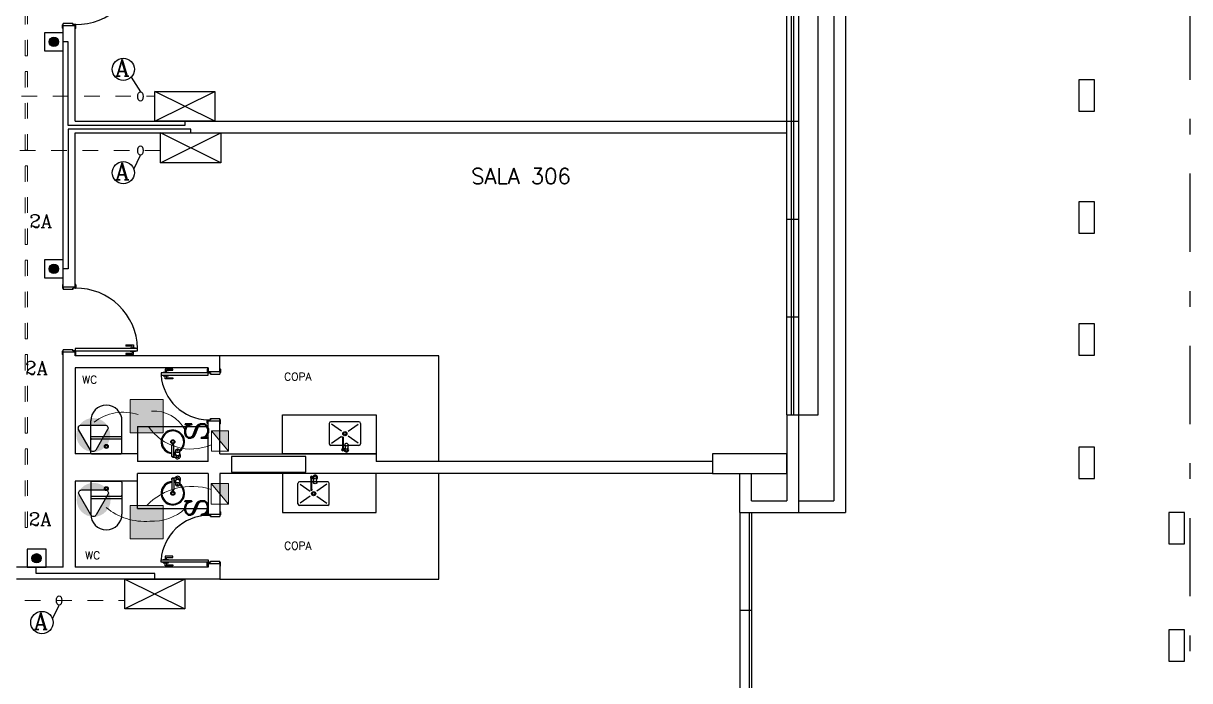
# Model space of a CAD drawing. Extents: x 544 to 914, y -40 to 56.
# Drawn here: x 557.14 to 564.59, y -7.7 to -3.5 of the extents above; entities that cross this region are included whole.
import ezdxf

# ---------------------------------------------------------------- set-up
doc = ezdxf.new("R2010")
doc.units = 0
doc.header["$LTSCALE"] = 0.5
doc.header["$MEASUREMENT"] = 0
for name, pattern in [('CONTINU', [0]), ('DASHDOT', [1, 0.5, -0.25, 0, -0.25]), ('DASHDOT2', [0.5, 0.25, -0.125, 0, -0.125]), ('HIDDEN', [0.375, 0.25, -0.125])]:
    doc.linetypes.add(name, pattern=pattern)
doc.layers.get('0').update_dxf_attribs({"linetype": 'CONTINUOUS'})
for name, color, linetype in [('2', 1, 'CONTINUOUS'), ('A-01', 1, 'CONTINUOUS'), ('A-03', 3, 'CONTINUOUS'), ('A-05', 5, 'CONTINUOUS'), ('COZINHA', 2, 'CONTINUOUS'), ('INTERRUPTOR', 3, 'CONTINUOUS'), ('JANELA', 1, 'CONTINUOUS'), ('PORTA', 2, 'CONTINUOUS'), ('Proj', 1, 'HIDDEN'), ('REDE-ESTRUTURADA', 3, 'CONTINUOUS'), ('SAN', 2, 'CONTINUOUS'), ('SETAS', 1, 'CONTINUOUS'), ('SIMBOLOS', 2, 'CONTINUOUS'), ('TEXTO', 7, 'CONTINUOUS'), ('TEXTO - TOMADAS', 250, 'CONTINUOUS'), ('TOMADAS', 3, 'CONTINUOUS'), ('TUBULACAO', 5, 'CONTINUOUS'), ('Título', 3, 'CONTINUOUS')]:
    doc.layers.add(name, color=color, linetype=linetype)
doc.layers.add('Luminotécnico', color=142, linetype='CONTINUOUS', lineweight=0)
doc.styles.add('ROMANC', font='romanc.shx')
doc.styles.add('T20', font='simplex.shx', dxfattribs={"height": 0.1})

# ---------------------------------------------------------------- blocks, each defined once
blk = doc.blocks.new('A')
at = {"layer": 'TOMADAS'}
blk.add_hatch(color=256, dxfattribs=at).paths.add_polyline_path([(1807.0593, -85.114, 1), (1806.9999, -85.114, 1)])
blk.add_lwpolyline([(1806.9719, -85.1745), (1807.0873, -85.1745), (1807.0873, -85.0534), (1806.9719, -85.0534)], close=True, dxfattribs=at)
blk.add_circle((1807.0296, -85.114), 0.0297, dxfattribs=at)
blk = doc.blocks.new('T')
at = {"layer": 'TOMADAS'}
for p, q in [((-55.6492, 372.2054), (-55.6492, 372.0316)), ((-55.465, 372.138), (-55.6155, 372.2249)), ((-55.6155, 372.0122), (-55.465, 372.0991))]:
    blk.add_line(p, q, dxfattribs=at)
for centre, start, end in [((-55.6267, 372.2054), 60, 180), ((-55.4762, 372.1185), 300, 60), ((-55.6267, 372.0316), 180, 300)]:
    blk.add_arc(centre, 0.0225, start, end, dxfattribs=at)

msp = doc.modelspace()

# ---------------------------------------------------------------- hatches: boundary and pattern name
at = {"layer": 'Luminotécnico'}
for points in [[(557.818, -5.9036), (557.818, -6.1156), (558.03, -6.1156), (558.03, -5.9036)], [(558.4475, -6.2345), (558.4475, -6.103), (558.3374, -6.103)], [(558.4462, -6.5715), (558.4462, -6.44), (558.3361, -6.44)], [(557.818, -6.5817), (557.818, -6.7937), (558.03, -6.7937), (558.03, -6.5817)]]:
    msp.add_hatch(color=3, dxfattribs=at).paths.add_polyline_path(points)
at = {"layer": 'Luminotécnico', "linetype": 'CONTINU'}
h = msp.add_hatch(color=3, dxfattribs=at)
h.paths.add_polyline_path([(557.4742, -6.1303, 1), (557.6908, -6.1303, 1)])
h.paths.add_polyline_path([(557.6572, -6.0667, -0.57735), (557.6741, -6.096), (557.5985, -6.2269, -0.57735), (557.5647, -6.2269), (557.4891, -6.096, -0.57735), (557.506, -6.0667)], flags=16)
h = msp.add_hatch(color=3, dxfattribs=at)
h.paths.add_polyline_path([(557.4766, -6.5448, 1), (557.6932, -6.5448, 1)])
h.paths.add_polyline_path([(557.6596, -6.4812, -0.57735), (557.6765, -6.5105), (557.6009, -6.6414, -0.57735), (557.5671, -6.6414), (557.4915, -6.5105, -0.57735), (557.5084, -6.4812)], flags=16)
at = {"layer": 'TOMADAS'}
msp.add_hatch(color=256, dxfattribs=at).paths.add_polyline_path([(557.2199, -6.8884, 1), (557.2199, -6.9477, 1)])
msp.add_hatch(color=256, dxfattribs=at).paths.add_polyline_path([(557.2199, -6.8884, 1), (557.2199, -6.9477, 1)])

# ---------------------------------------------------------------- linework, layer by layer
at = {"layer": '2', "color": 6}
for points in [[(563.8836, -4.0608), (563.9836, -4.0608), (563.9836, -3.8608), (563.8836, -3.8608), (563.8836, -4.0608)], [(563.8836, -4.8408), (563.9836, -4.8408), (563.9836, -4.6408), (563.8836, -4.6408), (563.8836, -4.8408)], [(563.8836, -5.6208), (563.9836, -5.6208), (563.9836, -5.4208), (563.8836, -5.4208), (563.8836, -5.6208)], [(561.5411, -6.3758), (562.0161, -6.3758), (562.0161, -6.2508), (561.5411, -6.2508), (561.5411, -6.3758)], [(563.8836, -6.4083), (563.9836, -6.4083), (563.9836, -6.2083), (563.8836, -6.2083), (563.8836, -6.4083)], [(558.4661, -6.3683), (558.9411, -6.3683), (558.9411, -6.2683), (558.4661, -6.2683), (558.4661, -6.3683)], [(564.4586, -6.8258), (564.5586, -6.8258), (564.5586, -6.6258), (564.4586, -6.6258), (564.4586, -6.8258)], [(564.4586, -7.5758), (564.5586, -7.5758), (564.5586, -7.3758), (564.4586, -7.3758), (564.4586, -7.5758)]]:
    msp.add_lwpolyline(points, dxfattribs=at)
at = {"layer": 'A-01', "color": 9}
for p, q in [((562.2161, -6.0008), (562.2161, 15.0742)), ((559.7911, -5.6258), (558.3911, -5.6258)), ((559.7911, -6.3008), (559.7911, -5.6258)), ((562.0911, -6.0008), (562.2161, -6.0008)), ((559.7911, -7.0508), (559.7911, -6.3758)), ((561.7161, -6.6258), (561.7161, -8.5508)), ((558.3911, -7.0508), (559.7911, -7.0508))]:
    msp.add_line(p, q, dxfattribs=at)
at = {"layer": 'A-03', "color": 9}
for p, q in [((562.3161, 15.0742), (562.3161, -6.5508)), ((562.3911, 15.0742), (562.3911, -6.6258)), ((562.0161, -4.1258), (562.0911, -4.1258)), ((562.0161, -4.7508), (562.0911, -4.7508)), ((562.0161, -5.3758), (562.0911, -5.3758)), ((562.0911, -6.5508), (562.3161, -6.5508)), ((561.7761, -6.6258), (561.7761, -8.6108)), ((561.7911, -6.6258), (561.7911, -8.6258)), ((562.0911, -6.6258), (562.3911, -6.6258)), ((561.7911, -7.2508), (561.7161, -7.2508))]:
    msp.add_line(p, q, dxfattribs=at)
at = {"layer": 'A-05', "color": 4}
for p, q in [((557.4661, -3.5158), (557.3911, -3.5158)), ((557.3911, -5.1858), (557.3911, -3.5158)), ((557.4661, -4.1258), (557.4661, -3.5158)), ((557.4661, -4.1258), (562.0161, -4.1258)), ((557.4661, -5.1858), (557.4661, -4.2008)), ((557.4661, -4.2008), (562.0161, -4.2008)), ((557.4661, -5.1858), (557.3911, -5.1858)), ((557.4661, -5.6008), (557.3911, -5.6008)), ((557.3911, -6.9758), (557.3911, -5.6008)), ((557.4661, -5.6258), (557.4661, -5.6008)), ((558.3911, -5.6258), (557.4661, -5.6258)), ((558.3911, -5.7258), (558.3911, -5.6258)), ((558.3161, -5.7008), (557.4661, -5.7008)), ((557.4661, -5.7008), (557.4661, -6.2508)), ((558.3161, -5.7008), (558.3161, -5.7258)), ((558.3161, -5.7258), (558.3161, -5.7008)), ((558.3161, -5.7258), (558.3911, -5.7258)), ((562.0161, -6.0008), (562.0911, -6.0008)), ((562.0161, -6.0008), (562.0161, -6.5508)), ((562.0911, -6.0008), (562.0911, -6.6258)), ((558.3161, -6.0408), (558.3911, -6.0408)), ((558.3161, -6.3008), (558.3161, -6.0408)), ((558.3911, -6.2508), (558.3911, -6.0408)), ((557.8661, -6.2508), (557.4661, -6.2508)), ((557.8661, -6.2508), (557.8661, -6.3008)), ((558.3911, -6.2508), (559.3911, -6.2508)), ((559.3911, -6.2508), (559.3911, -6.3008)), ((558.3161, -6.3008), (557.8661, -6.3008)), ((561.5411, -6.3008), (559.3911, -6.3008)), ((557.8661, -6.4258), (557.8661, -6.3758)), ((558.3161, -6.3758), (557.8661, -6.3758)), ((558.3161, -6.3758), (558.3161, -6.6358)), ((558.3911, -6.3758), (558.3911, -6.6358)), ((561.5411, -6.3758), (558.3911, -6.3758)), ((561.7161, -6.6258), (561.7161, -6.3758)), ((561.7911, -6.5508), (561.7911, -6.3758)), ((557.8661, -6.4258), (557.4661, -6.4258)), ((557.4661, -6.4258), (557.4661, -6.9758)), ((561.7911, -6.5508), (562.0161, -6.5508)), ((561.7161, -6.6258), (562.0911, -6.6258)), ((558.3161, -6.6358), (558.3911, -6.6358)), ((557.3911, -6.9758), (557.0911, -6.9758)), ((558.3161, -6.9758), (557.4661, -6.9758)), ((558.3161, -6.9508), (558.3911, -6.9508)), ((558.3161, -6.9758), (558.3161, -6.9508)), ((558.3161, -6.9508), (558.3161, -6.9758)), ((558.3911, -6.9508), (558.3911, -7.0508)), ((558.3911, -7.0508), (557.0911, -7.0508))]:
    msp.add_line(p, q, dxfattribs=at)
at = {"layer": 'COZINHA', "color": 9}
for p, q in [((558.7911, -6.2508), (558.7911, -6.0008)), ((558.7911, -6.0008), (559.3911, -6.0008)), ((559.3911, -6.0008), (559.3911, -6.2508)), ((559.0911, -6.0566), (559.0911, -6.1466)), ((559.2811, -6.0466), (559.1011, -6.0466)), ((559.1698, -6.1052), (559.1061, -6.0616)), ((559.2125, -6.1052), (559.2761, -6.0616)), ((559.2911, -6.0566), (559.2911, -6.1466)), ((559.0911, -6.1466), (559.0911, -6.1866)), ((559.1061, -6.1816), (559.1698, -6.1381)), ((559.175, -6.1465), (559.175, -6.152)), ((559.175, -6.152), (559.175, -6.2248)), ((559.1801, -6.1465), (559.1801, -6.152)), ((559.1801, -6.152), (559.1801, -6.2248)), ((559.2761, -6.1816), (559.2125, -6.1381)), ((559.2911, -6.1466), (559.2911, -6.1866)), ((559.3911, -6.2508), (558.7911, -6.2508)), ((559.1754, -6.1966), (559.1011, -6.1966)), ((559.1907, -6.1966), (559.1797, -6.1966)), ((559.1943, -6.2294), (559.1834, -6.2294)), ((559.1897, -6.2209), (559.1838, -6.2209)), ((559.1903, -6.192), (559.1924, -6.2156)), ((559.2009, -6.2329), (559.2009, -6.2329)), ((559.2081, -6.2212), (559.2081, -6.2175)), ((559.2116, -6.192), (559.2094, -6.2156)), ((559.2811, -6.1966), (559.2111, -6.1966)), ((558.7911, -6.3758), (558.7911, -6.6258)), ((559.3911, -6.3758), (558.7911, -6.3758)), ((558.975, -6.4745), (558.975, -6.4017)), ((558.9801, -6.4745), (558.9801, -6.4017)), ((558.9943, -6.3972), (558.9834, -6.3972)), ((558.9897, -6.4057), (558.9838, -6.4057)), ((558.9903, -6.4346), (558.9924, -6.411)), ((559.0009, -6.3937), (559.0009, -6.3937)), ((559.0081, -6.4054), (559.0081, -6.4091)), ((559.0116, -6.4346), (559.0094, -6.411)), ((559.3911, -6.6258), (559.3911, -6.3758)), ((558.8911, -6.4799), (558.8911, -6.4399)), ((558.8911, -6.5699), (558.8911, -6.4799)), ((558.9754, -6.4299), (558.9011, -6.4299)), ((558.9061, -6.4449), (558.9698, -6.4884)), ((558.975, -6.4801), (558.975, -6.4745)), ((558.9907, -6.4299), (558.9797, -6.4299)), ((558.9801, -6.4801), (558.9801, -6.4745)), ((559.0811, -6.4299), (559.0111, -6.4299)), ((559.0761, -6.4449), (559.0125, -6.4884)), ((559.0911, -6.4799), (559.0911, -6.4399)), ((559.0911, -6.5699), (559.0911, -6.4799)), ((558.9698, -6.5214), (558.9061, -6.5649)), ((559.0125, -6.5214), (559.0761, -6.5649)), ((558.7911, -6.6258), (559.3911, -6.6258)), ((559.0811, -6.5799), (558.9011, -6.5799))]:
    msp.add_line(p, q, dxfattribs=at)
for points in [[(559.2116, -6.192), (559.2108, -6.1893), (559.2084, -6.1868), (559.2052, -6.1853), (559.2009, -6.1847), (559.1967, -6.1853), (559.1934, -6.1868), (559.191, -6.1893), (559.1903, -6.192), (559.191, -6.1946), (559.1934, -6.1971), (559.1967, -6.1986), (559.2009, -6.1992), (559.2052, -6.1986), (559.2084, -6.1971), (559.2108, -6.1946)], [(559.0116, -6.4346), (559.0108, -6.4372), (559.0084, -6.4397), (559.0052, -6.4413), (559.0009, -6.4418), (558.9967, -6.4413), (558.9934, -6.4397), (558.991, -6.4372), (558.9903, -6.4346), (558.991, -6.432), (558.9934, -6.4295), (558.9967, -6.4279), (559.0009, -6.4273), (559.0052, -6.4279), (559.0084, -6.4295), (559.0108, -6.432)]]:
    msp.add_lwpolyline(points, close=True, dxfattribs=at)
for points in [[(559.1924, -6.2156), (559.1929, -6.2169), (559.1949, -6.2183), (559.1975, -6.2191), (559.2009, -6.2195), (559.2044, -6.2191), (559.2069, -6.2183), (559.2089, -6.2169), (559.2094, -6.2156)], [(558.9924, -6.411), (558.9929, -6.4097), (558.9949, -6.4082), (558.9975, -6.4074), (559.0009, -6.4071), (559.0044, -6.4074), (559.0069, -6.4082), (559.0089, -6.4097), (559.0094, -6.411)]]:
    msp.add_lwpolyline(points, dxfattribs=at)
for centre, radius in [((559.1911, -6.1216), 0.0133), ((559.1911, -6.1216), 0.00813), ((558.9911, -6.5049), 0.0133), ((558.9911, -6.5049), 0.00813)]:
    msp.add_circle(centre, radius, dxfattribs=at)
for centre, radius, start, end in [((559.1011, -6.0566), 0.01, 90, 180), ((559.2811, -6.0566), 0.01, 0, 90), ((559.1011, -6.1866), 0.01, 180, 270), ((559.1775, -6.1465), 0.00376, 312.65589, 227.34411), ((559.1775, -6.1465), 0.00255, 359.99352, 180.00648), ((559.2811, -6.1866), 0.01, 270, 0), ((559.1775, -6.2248), 0.0074, 110.16101, 69.83899), ((559.1775, -6.2248), 0.00255, 180.00373, 359.99627), ((559.2009, -6.2248), 0.0148, 126.00126, 164.46267), ((559.2009, -6.2248), 0.0148, 197.74323, 53.82953), ((559.1897, -6.2166), 0.00425, 270, 347.17152), ((559.2009, -6.2248), 0.00804, 214.26245, 27.26327), ((558.9775, -6.4017), 0.0074, 290.16101, 249.83899), ((558.9775, -6.4017), 0.00255, 0.00373, 179.99627), ((559.0009, -6.4017), 0.0148, 195.53733, 233.99874), ((559.0009, -6.4017), 0.0148, 306.17047, 162.25677), ((558.9897, -6.4099), 0.00425, 12.82848, 90), ((559.0009, -6.4017), 0.00804, 332.73673, 145.73755), ((558.9011, -6.4399), 0.01, 90, 180), ((558.9775, -6.4801), 0.00376, 132.65589, 47.34411), ((558.9775, -6.4801), 0.00255, 179.99352, 0.00648), ((559.0811, -6.4399), 0.01, 0, 90), ((558.9011, -6.5699), 0.01, 180, 270), ((559.0811, -6.5699), 0.01, 270, 0)]:
    msp.add_arc(centre, radius, start, end, dxfattribs=at)
at = {"layer": 'JANELA', "color": 9}
for p, q in [((562.0911, 15.0742), (562.0911, -6.0008)), ((562.0161, -6.0008), (562.0161, 0.2492)), ((562.0461, -6.0008), (562.0461, 0.2492)), ((562.0611, -6.0008), (562.0611, 0.2492))]:
    msp.add_line(p, q, dxfattribs=at)
at = {"layer": 'Luminotécnico', "color": 3}
for p, q in [((558.3374, -6.103), (558.4475, -6.2345)), ((558.3361, -6.44), (558.4462, -6.5715))]:
    msp.add_line(p, q, dxfattribs=at)
at = {"layer": 'Luminotécnico', "color": 9, "linetype": 'HIDDEN', "ltscale": 0.05}
for points in [[(557.1476, -3.7084), (557.1476, -3.2062), (557.1627, -3.2062), (557.1627, -3.7084)], [(557.1476, -4.3112), (557.1476, -3.8089), (557.1627, -3.8089), (557.1627, -4.3112)], [(557.1476, -4.9139), (557.1476, -4.4116), (557.1627, -4.4116), (557.1627, -4.9139)], [(557.1476, -5.5167), (557.1476, -5.0144), (557.1627, -5.0144), (557.1627, -5.5167)], [(557.1476, -6.1194), (557.1476, -5.6171), (557.1627, -5.6171), (557.1627, -6.1194)], [(557.1476, -6.7221), (557.1476, -6.2199), (557.1627, -6.2199), (557.1627, -6.7221)]]:
    msp.add_lwpolyline(points, close=True, dxfattribs=at)
at = {"layer": 'Luminotécnico', "color": 3}
for points in [[(558.03, -6.1156), (558.03, -5.9036), (557.818, -5.9036), (557.818, -6.1156)], [(558.3374, -6.2345), (558.3374, -6.103), (558.4475, -6.103), (558.4475, -6.2345)], [(558.3361, -6.5715), (558.3361, -6.44), (558.4462, -6.44), (558.4462, -6.5715)], [(558.03, -6.7937), (558.03, -6.5817), (557.818, -6.5817), (557.818, -6.7937)]]:
    msp.add_lwpolyline(points, close=True, dxfattribs=at)
at = {"layer": 'Luminotécnico', "color": 5, "linetype": 'CONTINU'}
for centre, radius, start, end in [((557.7748, -6.2962), 0.311, 72.09605, 126.99008), ((557.9692, -6.2051), 0.2277, 27.58642, 93.68644), ((558.2062, -5.8929), 0.3271, 214.00531, 293.63946), ((558.2116, -6.8554), 0.397, 71.72415, 136.41066), ((557.9121, -6.294), 0.3887, 230.38962, 274.56505), ((557.9589, -6.3648), 0.317, 267.14477, 311.89146)]:
    msp.add_arc(centre, radius, start, end, dxfattribs=at)
at = {"layer": 'PORTA', "color": 9}
for p, q in [((557.4511, -3.5008), (557.3911, -3.5008)), ((557.3911, -3.5158), (557.3911, -3.5008)), ((557.4511, -3.5008), (557.4511, -3.5083)), ((557.4511, -3.5083), (557.4511, -3.5008)), ((557.3861, -3.5308), (557.3861, -3.5108)), ((557.3911, -3.5083), (557.3886, -3.5083)), ((557.3911, -3.5333), (557.3886, -3.5333)), ((557.3911, -3.5333), (557.3886, -3.5333)), ((557.3911, -3.5333), (557.3911, -3.5333)), ((557.3911, -3.5333), (557.3911, -3.5333)), ((557.4661, -3.5083), (557.4511, -3.5083)), ((557.4686, -3.5083), (557.4661, -3.5083)), ((557.4661, -3.5158), (557.4661, -3.5083)), ((557.4686, -3.5333), (557.4661, -3.5333)), ((557.4711, -3.5308), (557.4711, -3.5108)), ((557.3861, -5.1708), (557.3861, -5.1908)), ((557.3911, -5.1683), (557.3886, -5.1683)), ((557.3911, -5.1933), (557.3886, -5.1933)), ((557.3911, -5.1683), (557.3911, -5.1683)), ((557.3911, -5.1858), (557.3911, -5.2008)), ((557.4511, -5.2008), (557.3911, -5.2008)), ((557.4661, -5.1933), (557.4511, -5.1933)), ((557.4511, -5.2008), (557.4511, -5.1933)), ((557.4511, -5.1933), (557.4511, -5.2008)), ((557.4686, -5.1683), (557.4661, -5.1683)), ((557.4661, -5.1858), (557.4661, -5.1933)), ((557.4686, -5.1933), (557.4661, -5.1933)), ((557.4711, -5.1708), (557.4711, -5.1908)), ((557.4511, -5.5858), (557.3911, -5.5858)), ((557.3911, -5.6008), (557.3911, -5.5858)), ((557.4511, -5.5933), (557.4511, -5.5858)), ((557.4511, -5.5858), (557.4511, -5.5933)), ((557.7901, -5.5553), (557.7901, -5.5623)), ((557.7901, -5.5553), (557.8391, -5.5553)), ((557.7971, -5.5623), (557.7901, -5.5623)), ((557.7971, -5.5623), (557.7971, -5.5623)), ((557.8321, -5.5623), (557.7971, -5.5623)), ((557.8181, -5.5748), (557.8181, -5.5783)), ((557.8531, -5.5748), (557.8181, -5.5748)), ((557.8321, -5.5748), (557.8321, -5.5623)), ((557.8391, -5.5553), (557.8391, -5.5748)), ((557.8531, -5.5748), (557.8531, -5.5783)), ((557.3861, -5.6158), (557.3861, -5.5958)), ((557.3911, -5.5933), (557.3886, -5.5933)), ((557.3911, -5.6183), (557.3886, -5.6183)), ((557.3911, -5.6183), (557.3911, -5.6183)), ((557.4661, -5.5933), (557.4511, -5.5933)), ((557.4661, -5.6008), (557.4661, -5.5933)), ((557.4686, -5.6183), (557.4661, -5.6183)), ((557.4711, -5.6158), (557.4711, -5.5958)), ((557.7971, -5.6093), (557.7901, -5.6093)), ((557.7901, -5.6093), (557.7901, -5.6163)), ((557.7901, -5.6163), (557.8391, -5.6163)), ((557.8321, -5.6093), (557.7971, -5.6093)), ((557.7971, -5.6093), (557.7971, -5.6093)), ((557.8181, -5.5968), (557.8181, -5.5933)), ((557.8531, -5.5968), (557.8181, -5.5968)), ((557.8321, -5.5968), (557.8321, -5.6093)), ((557.8391, -5.6163), (557.8391, -5.5968)), ((557.8531, -5.5968), (557.8531, -5.5933)), ((558.0291, -5.7298), (558.0641, -5.7298)), ((558.0291, -5.7298), (558.0291, -5.7333)), ((558.0921, -5.7103), (558.0431, -5.7103)), ((558.0431, -5.7103), (558.0431, -5.7298)), ((558.0501, -5.7298), (558.0501, -5.7173)), ((558.0501, -5.7173), (558.0851, -5.7173)), ((558.0641, -5.7298), (558.0641, -5.7333)), ((558.0851, -5.7173), (558.0851, -5.7173)), ((558.0851, -5.7173), (558.0921, -5.7173)), ((558.0921, -5.7173), (558.0921, -5.7103)), ((558.3111, -5.7108), (558.3111, -5.7308)), ((558.3136, -5.7083), (558.3161, -5.7083)), ((558.3161, -5.7258), (558.3161, -5.7333)), ((558.3161, -5.7333), (558.3311, -5.7333)), ((558.3311, -5.7333), (558.3311, -5.7408)), ((558.3311, -5.7408), (558.3311, -5.7333)), ((558.3311, -5.7408), (558.3911, -5.7408)), ((558.3911, -5.7083), (558.3936, -5.7083)), ((558.3911, -5.7083), (558.3911, -5.7083)), ((558.3911, -5.7258), (558.3911, -5.7408)), ((558.3911, -5.7333), (558.3936, -5.7333)), ((558.3961, -5.7108), (558.3961, -5.7308)), ((558.0291, -5.7518), (558.0291, -5.7483)), ((558.0291, -5.7518), (558.0641, -5.7518)), ((558.0431, -5.7713), (558.0431, -5.7518)), ((558.0921, -5.7713), (558.0431, -5.7713)), ((558.0501, -5.7518), (558.0501, -5.7643)), ((558.0501, -5.7643), (558.0851, -5.7643)), ((558.0641, -5.7518), (558.0641, -5.7483)), ((558.0851, -5.7643), (558.0921, -5.7643)), ((558.0851, -5.7643), (558.0851, -5.7643)), ((558.0921, -5.7643), (558.0921, -5.7713)), ((558.3111, -6.0558), (558.3111, -6.0358)), ((558.3136, -6.0333), (558.3161, -6.0333)), ((558.3161, -6.0333), (558.3311, -6.0333)), ((558.3161, -6.0408), (558.3161, -6.0333)), ((558.3311, -6.0258), (558.3911, -6.0258)), ((558.3311, -6.0258), (558.3311, -6.0333)), ((558.3311, -6.0333), (558.3311, -6.0258)), ((558.3911, -6.0408), (558.3911, -6.0258)), ((558.3911, -6.0333), (558.3936, -6.0333)), ((558.3961, -6.0558), (558.3961, -6.0358)), ((558.3136, -6.0583), (558.3161, -6.0583)), ((558.3911, -6.0583), (558.3911, -6.0583)), ((558.3911, -6.0583), (558.3936, -6.0583)), ((558.3111, -6.6208), (558.3111, -6.6408)), ((558.3136, -6.6183), (558.3161, -6.6183)), ((558.3911, -6.6183), (558.3911, -6.6183)), ((558.3911, -6.6183), (558.3936, -6.6183)), ((558.3961, -6.6208), (558.3961, -6.6408)), ((558.3136, -6.6433), (558.3161, -6.6433)), ((558.3161, -6.6358), (558.3161, -6.6433)), ((558.3161, -6.6433), (558.3311, -6.6433)), ((558.3311, -6.6508), (558.3311, -6.6433)), ((558.3311, -6.6433), (558.3311, -6.6508)), ((558.3311, -6.6508), (558.3911, -6.6508)), ((558.3911, -6.6358), (558.3911, -6.6508)), ((558.3911, -6.6433), (558.3936, -6.6433)), ((558.0291, -6.9248), (558.0291, -6.9283)), ((558.0291, -6.9248), (558.0641, -6.9248)), ((558.0431, -6.9053), (558.0431, -6.9248)), ((558.0921, -6.9053), (558.0431, -6.9053)), ((558.0501, -6.9123), (558.0851, -6.9123)), ((558.0501, -6.9248), (558.0501, -6.9123)), ((558.0641, -6.9248), (558.0641, -6.9283)), ((558.0851, -6.9123), (558.0921, -6.9123)), ((558.0851, -6.9123), (558.0851, -6.9123)), ((558.0921, -6.9123), (558.0921, -6.9053)), ((558.0291, -6.9468), (558.0291, -6.9433)), ((558.0291, -6.9468), (558.0641, -6.9468)), ((558.0431, -6.9663), (558.0431, -6.9468)), ((558.0921, -6.9663), (558.0431, -6.9663)), ((558.0501, -6.9468), (558.0501, -6.9593)), ((558.0501, -6.9593), (558.0851, -6.9593)), ((558.0641, -6.9468), (558.0641, -6.9433)), ((558.0851, -6.9593), (558.0851, -6.9593)), ((558.0851, -6.9593), (558.0921, -6.9593)), ((558.0921, -6.9593), (558.0921, -6.9663)), ((558.3111, -6.9658), (558.3111, -6.9458)), ((558.3136, -6.9683), (558.3161, -6.9683)), ((558.3161, -6.9508), (558.3161, -6.9433)), ((558.3161, -6.9433), (558.3311, -6.9433)), ((558.3311, -6.9358), (558.3911, -6.9358)), ((558.3311, -6.9433), (558.3311, -6.9358)), ((558.3311, -6.9358), (558.3311, -6.9433)), ((558.3911, -6.9508), (558.3911, -6.9358)), ((558.3911, -6.9433), (558.3936, -6.9433)), ((558.3911, -6.9683), (558.3936, -6.9683)), ((558.3911, -6.9683), (558.3911, -6.9683)), ((558.3961, -6.9658), (558.3961, -6.9458))]:
    msp.add_line(p, q, dxfattribs=at)
for points in [[(557.4661, -5.5933), (557.8661, -5.5933), (557.8661, -5.5783), (557.4661, -5.5783)], [(558.3161, -5.7333), (558.0161, -5.7333), (558.0161, -5.7483), (558.3161, -5.7483)], [(558.3161, -6.9433), (558.0161, -6.9433), (558.0161, -6.9283), (558.3161, -6.9283)]]:
    msp.add_lwpolyline(points, close=True, dxfattribs=at)
for centre, radius, start, end in [((557.4736, -3.1158), 0.3926, 268.90531, 358.90531), ((557.3886, -3.5108), 0.0025, 90, 180), ((557.3886, -3.5308), 0.0025, 180, 270), ((557.4686, -3.5108), 0.0025, 0, 90), ((557.4686, -3.5308), 0.0025, 270, 0), ((557.3886, -5.1708), 0.0025, 90, 180), ((557.3886, -5.1908), 0.0025, 180, 270), ((557.4736, -5.5858), 0.3926, 1.09469, 91.09469), ((557.4686, -5.1708), 0.0025, 0, 90), ((557.4686, -5.1908), 0.0025, 270, 0), ((557.3886, -5.5958), 0.0025, 90, 180), ((557.3886, -5.6158), 0.0025, 180, 270), ((557.4686, -5.5958), 0.0025, 0, 90), ((557.4686, -5.6158), 0.0025, 270, 0), ((558.3136, -5.7108), 0.0025, 90, 180), ((558.3136, -5.7308), 0.0025, 180, 270), ((558.3936, -5.7108), 0.0025, 0, 90), ((558.3936, -5.7308), 0.0025, 270, 0), ((558.3237, -5.7249), 0.3085, 184.34604, 268.59156), ((558.3136, -6.0358), 0.0025, 90, 180), ((558.3936, -6.0358), 0.0025, 0, 90), ((558.3136, -6.0558), 0.0025, 180, 270), ((558.3936, -6.0558), 0.0025, 270, 0), ((558.3136, -6.6208), 0.0025, 90, 180), ((558.3936, -6.6208), 0.0025, 0, 90), ((558.3237, -6.9517), 0.3085, 91.40844, 175.65396), ((558.3136, -6.6408), 0.0025, 180, 270), ((558.3936, -6.6408), 0.0025, 270, 0), ((558.3136, -6.9458), 0.0025, 90, 180), ((558.3136, -6.9658), 0.0025, 180, 270), ((558.3936, -6.9458), 0.0025, 0, 90), ((558.3936, -6.9658), 0.0025, 270, 0)]:
    msp.add_arc(centre, radius, start, end, dxfattribs=at)
at = {"layer": 'REDE-ESTRUTURADA'}
for p, q in [((558.3604, -4.1258), (557.976, -3.9357)), ((557.9761, -4.1258), (558.3604, -3.9356)), ((558.3975, -4.3908), (558.0131, -4.2008)), ((558.0132, -4.3908), (558.3975, -4.2006)), ((558.1676, -7.0508), (557.7833, -7.241)), ((557.7833, -7.0508), (558.1677, -7.2408))]:
    msp.add_line(p, q, dxfattribs=at)
for points in [[(558.3604, -3.9356), (558.3604, -4.1258), (557.9761, -4.1258), (557.9761, -3.9356)], [(558.3975, -4.2006), (558.3975, -4.3908), (558.0132, -4.3908), (558.0132, -4.2006)], [(557.7833, -7.241), (557.7833, -7.0508), (558.1676, -7.0508), (558.1676, -7.241)]]:
    msp.add_lwpolyline(points, close=True, dxfattribs=at)
at = {"layer": 'SAN', "color": 9}
for p, q in [((557.5661, -6.2458), (557.5661, -6.0408)), ((557.7661, -6.2458), (557.7661, -6.0408)), ((557.8661, -6.0758), (557.8661, -6.2508)), ((557.8661, -6.0758), (558.3161, -6.0758)), ((557.5661, -6.1395), (557.7661, -6.1395)), ((557.5711, -6.1558), (557.7611, -6.1558)), ((557.5711, -6.2508), (557.7611, -6.2508)), ((558.0856, -6.2631), (558.0856, -6.1964)), ((558.0967, -6.2631), (558.0967, -6.1964)), ((558.0967, -6.2568), (558.1095, -6.2568)), ((558.1078, -6.2522), (558.1078, -6.2313)), ((558.112, -6.2631), (558.112, -6.2592)), ((558.1314, -6.2631), (558.1314, -6.2592)), ((558.1356, -6.2522), (558.1356, -6.2313)), ((558.0911, -6.2714), (558.1153, -6.2714)), ((558.0911, -6.4051), (558.1153, -6.4051)), ((557.5661, -6.4308), (557.5661, -6.6358)), ((557.5711, -6.4258), (557.7611, -6.4258)), ((557.7661, -6.4308), (557.7661, -6.6358)), ((557.8661, -6.6008), (557.8661, -6.4258)), ((558.0856, -6.4135), (558.0856, -6.4801)), ((558.0967, -6.4135), (558.0967, -6.4801)), ((558.0967, -6.4198), (558.1095, -6.4198)), ((558.1078, -6.4244), (558.1078, -6.4453)), ((558.112, -6.4135), (558.112, -6.4174)), ((558.1314, -6.4135), (558.1314, -6.4174)), ((558.1356, -6.4244), (558.1356, -6.4453)), ((557.5661, -6.5371), (557.7661, -6.5371)), ((557.5711, -6.5208), (557.7611, -6.5208)), ((557.8661, -6.6008), (558.3161, -6.6008))]:
    msp.add_line(p, q, dxfattribs=at)
for centre, radius in [((558.0911, -6.1742), 0.0133), ((558.0911, -6.1742), 0.00778), ((557.6661, -6.2033), 0.0125), ((557.6661, -6.2033), 0.0075), ((557.6661, -6.4733), 0.0125), ((557.6661, -6.4733), 0.0075), ((558.0911, -6.5024), 0.0133), ((558.0911, -6.5024), 0.00778)]:
    msp.add_circle(centre, radius, dxfattribs=at)
for centre, radius, start, end in [((557.6661, -6.0408), 0.1, 0, 180), ((558.0911, -6.1742), 0.075, 306.3412, 265.75198), ((558.0911, -6.1742), 0.0694, 309.00735, 265.41143), ((557.5711, -6.1608), 0.005, 90, 180), ((557.7611, -6.1608), 0.005, 0, 90), ((557.5711, -6.2458), 0.005, 180, 270), ((557.7611, -6.2458), 0.005, 270, 0), ((558.0911, -6.2631), 0.00833, 131.81031, 48.18969), ((558.0911, -6.1964), 0.00694, 323.1301, 216.8699), ((558.0911, -6.1964), 0.00556, 359.99988, 179.99988), ((558.0911, -6.1742), 0.0694, 274.58857, 283.88654), ((558.0911, -6.1742), 0.075, 274.24802, 282.83959), ((558.1217, -6.2631), 0.0194, 135.58469, 161.12889), ((558.1217, -6.2631), 0.0194, 205.37693, 44.41531), ((558.1148, -6.2313), 0.00706, 149.63881, 180), ((558.1148, -6.2313), 0.00706, 180, 210.36119), ((558.1148, -6.2522), 0.00706, 180, 210.36119), ((558.1181, -6.2332), 0.0109, 125.26439, 149.63881), ((558.1181, -6.2294), 0.0109, 210.36119, 234.73561), ((558.1181, -6.2503), 0.0109, 210.36119, 234.73561), ((558.1203, -6.2363), 0.0146, 106.32495, 125.26439), ((558.1203, -6.2263), 0.0146, 234.73561, 253.67505), ((558.1203, -6.2472), 0.0146, 234.73561, 253.67505), ((558.1217, -6.241), 0.0196, 90, 106.32495), ((558.1217, -6.2215), 0.0196, 253.67505, 270), ((558.1217, -6.2424), 0.0196, 253.67505, 270), ((558.1196, -6.2271), 0.00212, 149.63881, 180), ((558.1196, -6.2271), 0.00212, 180, 210.36119), ((558.1206, -6.2277), 0.00326, 125.26439, 149.63881), ((558.1206, -6.2266), 0.00326, 210.36119, 234.73561), ((558.1213, -6.2286), 0.00437, 106.32495, 125.26439), ((558.1213, -6.2256), 0.00437, 234.73561, 253.67505), ((558.1217, -6.2301), 0.00587, 90, 106.32495), ((558.1217, -6.2242), 0.00587, 253.67505, 270), ((558.1217, -6.241), 0.0196, 73.67505, 90), ((558.1217, -6.2301), 0.00587, 73.67505, 90), ((558.1217, -6.2242), 0.00587, 270, 286.32495), ((558.1217, -6.2215), 0.0196, 270, 286.32495), ((558.1217, -6.2424), 0.0196, 270, 286.32495), ((558.1221, -6.2286), 0.00437, 54.73561, 73.67505), ((558.1221, -6.2256), 0.00437, 286.32495, 305.26439), ((558.1227, -6.2277), 0.00326, 30.36119, 54.73561), ((558.1227, -6.2266), 0.00326, 305.26439, 329.63881), ((558.1237, -6.2271), 0.00212, 0, 30.36119), ((558.1237, -6.2271), 0.00212, 329.63881, 360), ((558.1231, -6.2363), 0.0146, 54.73561, 73.67505), ((558.1231, -6.2263), 0.0146, 286.32495, 305.26439), ((558.1231, -6.2472), 0.0146, 286.32495, 305.26439), ((558.1252, -6.2332), 0.0109, 30.36119, 54.73561), ((558.1252, -6.2294), 0.0109, 305.26439, 329.63881), ((558.1252, -6.2503), 0.0109, 305.26439, 329.63881), ((558.1285, -6.2313), 0.00706, 360, 30.36119), ((558.1285, -6.2313), 0.00706, 329.63881, 360), ((558.1285, -6.2522), 0.00706, 329.63881, 0), ((558.0911, -6.2631), 0.00556, 179.99979, 359.99979), ((558.1217, -6.2631), 0.00972, 180, 238.99728), ((558.1153, -6.277), 0.00556, 65.38002, 90), ((558.1217, -6.2631), 0.00972, 245.38002, 0), ((558.0911, -6.4135), 0.00833, 311.81031, 228.18969), ((558.0911, -6.4135), 0.00556, 0.00021, 180.00021), ((558.1217, -6.4135), 0.0194, 315.58469, 154.62307), ((558.1217, -6.4135), 0.00972, 121.00272, 180), ((558.1153, -6.3996), 0.00556, 270, 294.61998), ((558.1217, -6.4135), 0.00972, 0, 114.61998), ((557.5711, -6.4308), 0.005, 90, 180), ((557.7611, -6.4308), 0.005, 0, 90), ((558.0911, -6.5024), 0.075, 94.24802, 53.6588), ((558.0911, -6.5024), 0.0694, 94.58857, 50.99265), ((558.0911, -6.4801), 0.00694, 143.1301, 36.8699), ((558.0911, -6.4801), 0.00556, 180.00012, 0.00012), ((558.0911, -6.5024), 0.075, 77.16041, 85.75198), ((558.0911, -6.5024), 0.0694, 76.11346, 85.41143), ((558.1217, -6.4135), 0.0194, 198.87111, 224.41531), ((558.1148, -6.4244), 0.00706, 149.63881, 180), ((558.1148, -6.4453), 0.00706, 149.63881, 180), ((558.1148, -6.4453), 0.00706, 180, 210.36119), ((558.1181, -6.4263), 0.0109, 125.26439, 149.63881), ((558.1181, -6.4472), 0.0109, 125.26439, 149.63881), ((558.1181, -6.4433), 0.0109, 210.36119, 234.73561), ((558.1203, -6.4293), 0.0146, 106.32495, 125.26439), ((558.1203, -6.4502), 0.0146, 106.32495, 125.26439), ((558.1203, -6.4403), 0.0146, 234.73561, 253.67505), ((558.1217, -6.4341), 0.0196, 90, 106.32495), ((558.1217, -6.455), 0.0196, 90, 106.32495), ((558.1217, -6.4355), 0.0196, 253.67505, 270), ((558.1196, -6.4494), 0.00212, 149.63881, 180), ((558.1196, -6.4494), 0.00212, 180, 210.36119), ((558.1206, -6.45), 0.00326, 125.26439, 149.63881), ((558.1206, -6.4489), 0.00326, 210.36119, 234.73561), ((558.1213, -6.4509), 0.00437, 106.32495, 125.26439), ((558.1213, -6.4479), 0.00437, 234.73561, 253.67505), ((558.1217, -6.4524), 0.00587, 90, 106.32495), ((558.1217, -6.4465), 0.00587, 253.67505, 270), ((558.1217, -6.4341), 0.0196, 73.67505, 90), ((558.1217, -6.455), 0.0196, 73.67505, 90), ((558.1217, -6.4524), 0.00587, 73.67505, 90), ((558.1217, -6.4465), 0.00587, 270, 286.32495), ((558.1217, -6.4355), 0.0196, 270, 286.32495), ((558.1221, -6.4509), 0.00437, 54.73561, 73.67505), ((558.1221, -6.4479), 0.00437, 286.32495, 305.26439), ((558.1227, -6.45), 0.00326, 30.36119, 54.73561), ((558.1227, -6.4489), 0.00326, 305.26439, 329.63881), ((558.1237, -6.4494), 0.00212, 0, 30.36119), ((558.1237, -6.4494), 0.00212, 329.63881, 0), ((558.1231, -6.4293), 0.0146, 54.73561, 73.67505), ((558.1231, -6.4502), 0.0146, 54.73561, 73.67505), ((558.1231, -6.4403), 0.0146, 286.32495, 305.26439), ((558.1252, -6.4263), 0.0109, 30.36119, 54.73561), ((558.1252, -6.4472), 0.0109, 30.36119, 54.73561), ((558.1252, -6.4433), 0.0109, 305.26439, 329.63881), ((558.1285, -6.4244), 0.00706, 360, 30.36119), ((558.1285, -6.4453), 0.00706, 0, 30.36119), ((558.1285, -6.4453), 0.00706, 329.63881, 0), ((557.5711, -6.5158), 0.005, 180, 270), ((557.7611, -6.5158), 0.005, 270, 0), ((557.6661, -6.6358), 0.1, 180, 0)]:
    msp.add_arc(centre, radius, start, end, dxfattribs=at)
at = {"layer": 'SETAS', "color": 1}
for p, q in [((557.8241, -3.8455), (557.8842, -3.9378)), ((557.8418, -4.4319), (557.8842, -4.3438)), ((557.3217, -7.3052), (557.3641, -7.2171))]:
    msp.add_line(p, q, dxfattribs=at)
for centre in [(557.7744, -3.7945), (557.7744, -4.4549), (557.2543, -7.3283)]:
    msp.add_circle(centre, 0.0713, dxfattribs=at)
for centre in [(557.8842, -3.9679), (557.8842, -4.3137), (557.3641, -7.1871)]:
    msp.add_ellipse(centre, major_axis=(0, -0.03), ratio=0.577123, dxfattribs=at)
at = {"layer": 'SIMBOLOS', "color": 9, "linetype": 'DASHDOT', "ltscale": 2}
msp.add_line((564.5911, 21.9392), (564.5911, -11.4258), dxfattribs=at)
at = {"layer": 'TOMADAS', "color": 5}
for p, q in [((557.4225, -3.6185), (557.3911, -3.6185)), ((557.4225, -4.1526), (557.4225, -3.6185)), ((558.1682, -4.1526), (557.4225, -4.1526)), ((558.1682, -4.1258), (558.1682, -4.1526)), ((558.2054, -4.1762), (557.423, -4.1762)), ((557.423, -4.1762), (557.423, -5.0692)), ((558.2054, -4.2006), (558.2054, -4.1761)), ((557.423, -5.0692), (557.3911, -5.0692)), ((557.2182, -7.0143), (557.2182, -6.9758)), ((557.9755, -7.0143), (557.2182, -7.0143)), ((557.9755, -7.0508), (557.9755, -7.0143))]:
    msp.add_line(p, q, dxfattribs=at)
at = {"layer": 'TOMADAS'}
msp.add_lwpolyline([(557.2804, -6.9758), (557.2804, -6.8603), (557.1593, -6.8603), (557.1593, -6.9758)], close=True, dxfattribs=at)
msp.add_lwpolyline([(557.2804, -6.9758), (557.2804, -6.8603), (557.1593, -6.8603), (557.1593, -6.9758)], close=True, dxfattribs=at)
msp.add_circle((557.2199, -6.9181), 0.0297, dxfattribs=at)
msp.add_circle((557.2199, -6.9181), 0.0297, dxfattribs=at)
at = {"layer": 'TUBULACAO', "linetype": 'DASHDOT2', "lineweight": 0, "ltscale": 0.03}
for p, q in [((556.7237, -3.9659), (557.9761, -3.9659)), ((558.0132, -4.3137), (556.7237, -4.3137)), ((556.9448, -7.1871), (557.7833, -7.1871))]:
    msp.add_line(p, q, dxfattribs=at)

# ---------------------------------------------------------------- block references
at = {"color": 3, "xscale": -0.8698205227783546, "yscale": 0.8698205227783546, "zscale": 0.8698205227783502, "rotation": 90}
for p in [(881.2579, -54.4715), (881.2603, -54.886)]:
    msp.add_blockref('T', p, dxfattribs=at)
at = {"layer": 'Proj', "color": 5, "rotation": 90}
for p in [(472.2166, -1810.649), (472.2166, -1810.649), (472.2166, -1812.0988), (472.2166, -1812.0988)]:
    msp.add_blockref('A', p, dxfattribs=at)

# ---------------------------------------------------------------- texts
at = {"layer": 'INTERRUPTOR', "style": 'ROMANC'}
for p in [(558.3161, -6.1684), (558.3158, -6.6597)]:
    msp.add_text('S', height=0.1461, rotation=90, dxfattribs=at).set_placement(p)
at = {"layer": 'TEXTO', "color": 250, "style": 'ROMANC'}
for p in [(557.1742, -4.8055), (557.1472, -5.744), (557.1711, -6.7091)]:
    msp.add_text('2A', height=0.08429, rotation=359.97353, dxfattribs=at).set_placement(p)
at = {"layer": 'TEXTO - TOMADAS', "style": 'ROMANC'}
for p in [(557.7217, -3.8389), (557.7217, -4.4994), (557.2016, -7.3727)]:
    msp.add_text('A', height=0.1071, dxfattribs=at).set_placement(p)
at = {"layer": 'Título', "color": 9, "style": 'T20'}
for s, height, p in [('SALA 306', 0.1, (559.9971, -4.5268)), ('COPA', 0.05, (558.8023, -5.7826)), ('WC', 0.05, (557.5107, -5.8022)), ('COPA', 0.05, (558.8023, -6.863)), ('WC', 0.05, (557.5306, -6.9245))]:
    msp.add_text(s, height=height, dxfattribs=at).set_placement(p)

doc.saveas('drawing.dxf')
